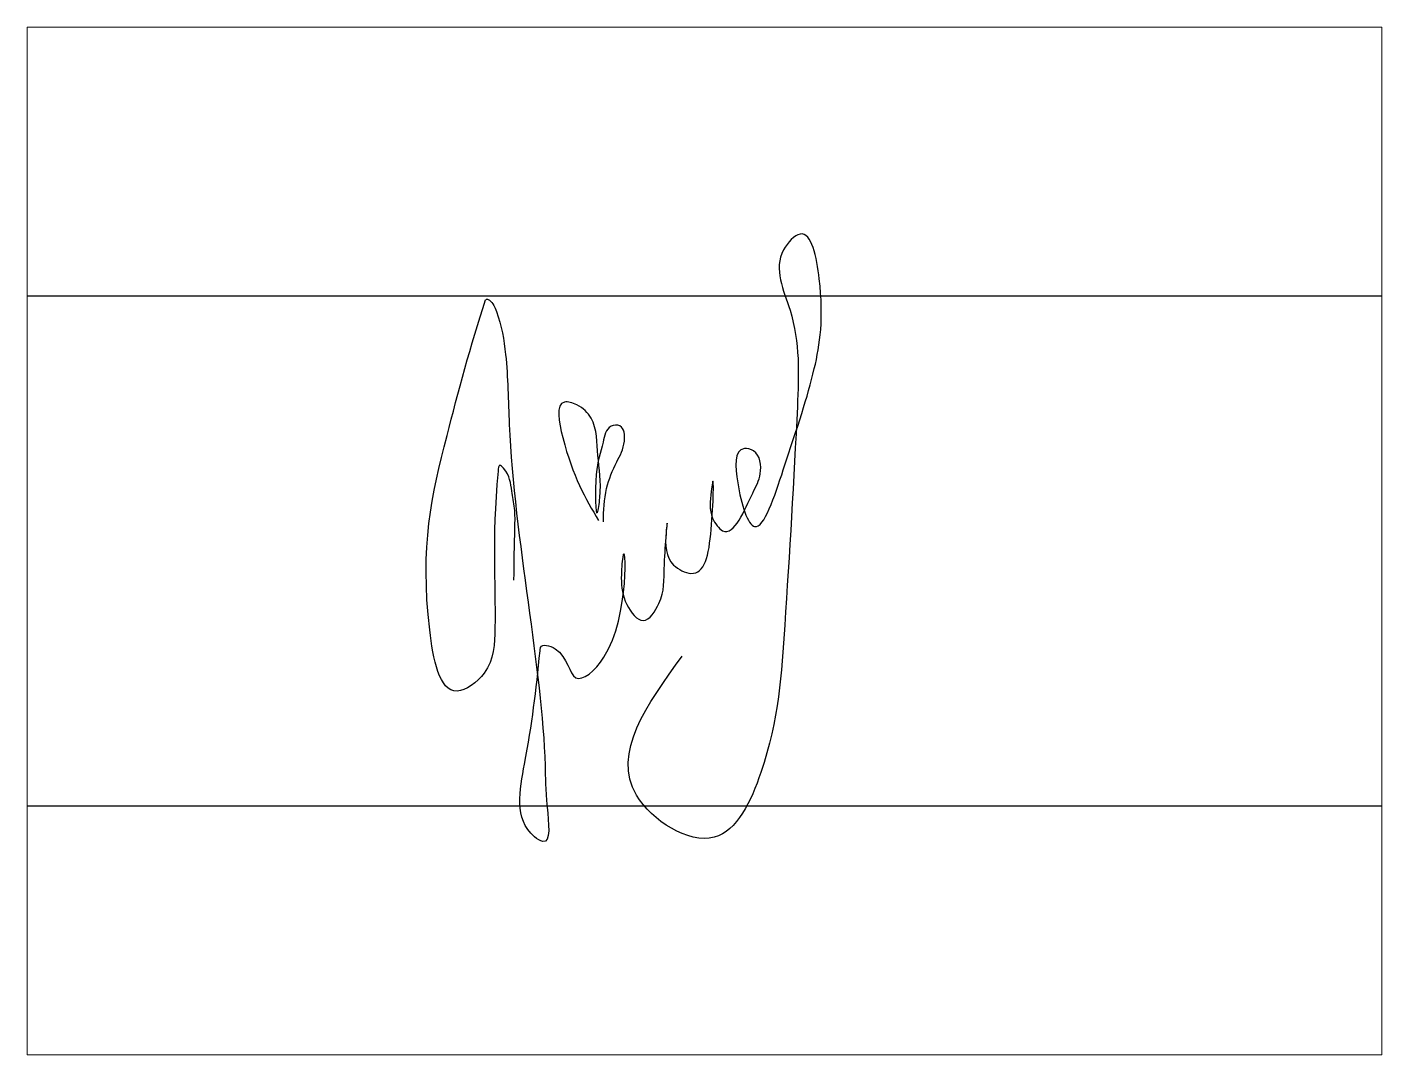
# Paper-space layout 'Лист1' of a CAD drawing. Header units: millimetres. Extents: x 26 to 231, y 20 to 176.
# The model-space entities are those that its viewports show. They can reach past a viewport. Long polylines and large blocks are cut down to what shows.
import ezdxf

# ---------------------------------------------------------------- set-up
doc = ezdxf.new("R2010")
doc.units = ezdxf.units.MM

msp = doc.modelspace()

# ---------------------------------------------------------------- linework, layer by layer
at = {"color": 0}
for p, q in [((2560.077985458864, 3799.983437148094), (2575.077985458864, 3799.983437148094)), ((2575.077985458864, 3794.983437148094), (2560.077985458864, 3794.983437148094))]:
    msp.add_line(p, q, dxfattribs=at)
at = {"color": 5}
for points in [[(2566.234463690665, 3797.198681365666), (2566.243835455525, 3797.709964922979), (2566.240661151082, 3797.901849638894), (2566.213685191513, 3798.069950763354), (2566.132712287213, 3798.295413366565), (2566.096219042515, 3798.323958446744), (2566.078765996276, 3798.265282117318), (2566.048688898856, 3796.72330515086), (2565.944330826184, 3796.286539186737), (2565.676906933238, 3796.110531069105), (2565.409483040292, 3796.710266960384), (2565.579066315433, 3798.613780158033), (2565.957371364119, 3799.943630863837), (2565.957979209651, 3799.945243866592), (2565.967513379378, 3799.950801421371), (2565.996115888565, 3799.94008285408), (2566.063170255829, 3799.831054601314), (2566.153007574133, 3799.40915449992), (2566.188577794135, 3798.724442284201), (2566.539704268074, 3795.378045945541), (2566.55940296586, 3794.974008135285), (2566.517962533917, 3794.635766526135), (2566.435081670032, 3794.684088033808), (2566.338383576699, 3795.395085336937), (2566.490333703222, 3796.506453179732), (2566.496440299536, 3796.538304766482), (2566.637910718837, 3796.524679216408), (2566.840734139444, 3796.241902838778), (2567.116853600412, 3796.442911008353), (2567.300299130596, 3797.419758595506), (2567.286667631728, 3797.220792767681), (2567.341204883598, 3796.959140464949), (2567.502103847116, 3796.801060231912), (2567.654819408754, 3796.97004388653), (2567.709362288824, 3797.359797230613), (2567.733906866265, 3797.74137226313), (2567.725723464385, 3797.667782366642), (2567.79935719671, 3797.346168699017), (2567.968433933909, 3797.264403472484), (2568.167508973736, 3797.695036448313), (2568.178675321281, 3798.148311093129), (2568.167767870907, 3798.066545866595), (2568.181399369775, 3797.804893563863), (2568.279577679541, 3797.682245724063), (2568.574101352442, 3798.050192224984), (2568.647729456567, 3798.240979741243), (2568.582279126123, 3798.464474540723), (2568.492289846436, 3798.486278402364), (2568.426839515992, 3798.151036203144), (2568.593186576497, 3797.723128337329), (2568.874078750529, 3798.279137244495), (2569.177534375826, 3799.270078480488), (2569.226404030934, 3800.14922759393), (2569.037910005918, 3800.588802150651), (2568.877337477963, 3800.435301533569), (2568.940170695702, 3799.842223378246), (2569.011339276704, 3798.90006578565), (2568.888470056312, 3796.756617682805), (2568.653768514489, 3795.314059527563), (2568.195790675557, 3794.677725468412), (2567.436231401719, 3795.090785360622), (2567.883031636706, 3796.452767916132)], [(2567.111073439662, 3797.767997243911), (2567.143086637664, 3798.096766561466), (2567.242317420712, 3798.355732513954), (2567.316744729148, 3798.55959996198), (2567.272642158905, 3798.708368905546), (2567.187189207908, 3798.705613980323), (2567.107741545636, 3798.550631547401), (2567.041092408727, 3798.231760878917), (2567.052118051287, 3797.862597917507), (2567.076927154099, 3798.005854029106), (2567.057633686667, 3798.419098775605), (2566.991479831303, 3798.785506811791), (2566.850893039301, 3798.914988297275), (2566.729610971132, 3798.942537549505), (2566.71306969319, 3798.59541398988), (2567.063143693848, 3797.782702104518)]]:
    msp.add_spline(points, degree=3, dxfattribs=at)

psp = doc.layouts.new('Лист1')

# ---------------------------------------------------------------- viewports
at = {"layer": '0'}
psp.add_viewport(center=(128.5, 97.5), size=(205.6, 156), view_center_point=(2568.101774025048, 3797.581356765098), view_height=10.07155028152163, dxfattribs=at)

doc.saveas('drawing.dxf')
